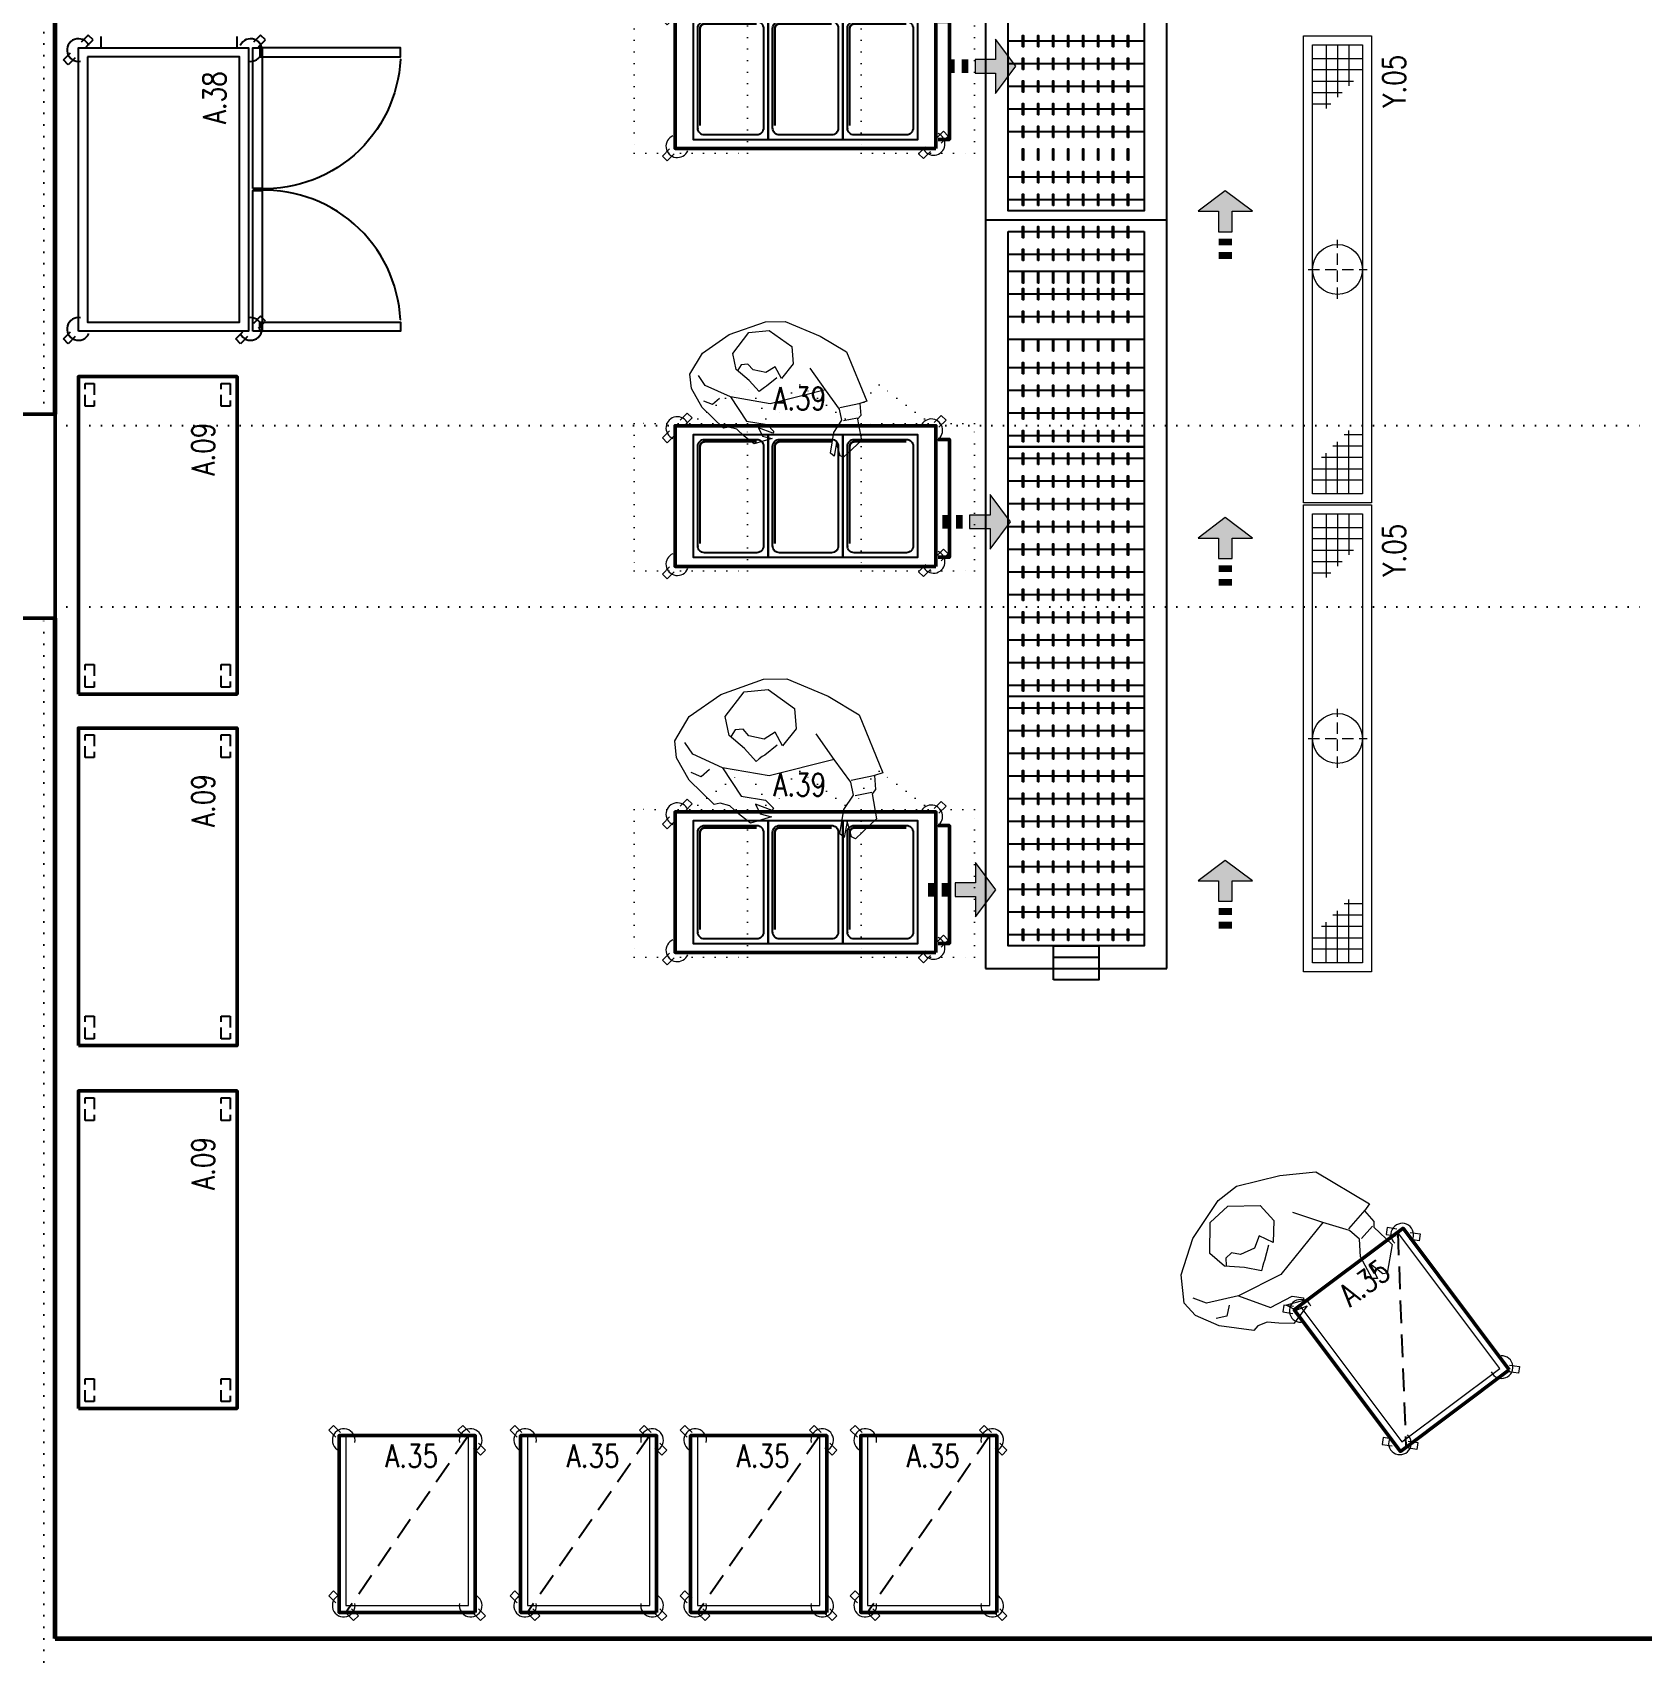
# Model space of a CAD drawing. Extents: x -228812 to 45006, y -308075 to -42938.
# Drawn here: x 40977 to 41687, y -46454 to -45738 of the extents above; entities that cross this region are included whole.
import ezdxf
from ezdxf.enums import TextEntityAlignment as Align

# ---------------------------------------------------------------- set-up
doc = ezdxf.new("R2010")
doc.units = 0
doc.header["$LTSCALE"] = 20
for name, pattern in [('DASHED', [0.75, 0.5, -0.25]), ('DASHED2', [0.375, 0.25, -0.125]), ('DOT', [0.25, 0, -0.25]), ('HIDDEN', [0.375, 0.25, -0.125])]:
    doc.linetypes.add(name, pattern=pattern)
doc.layers.get('0').update_dxf_attribs({"linetype": 'CONTINUOUS', "lineweight": 15})
doc.layers.get('DEFPOINTS').update_dxf_attribs({"linetype": 'CONTINUOUS'})
for name, color, linetype, lineweight in [('-DWG_ANA', 7, 'CONTINUOUS', 50), ('-DWG_DETAY1', 7, 'CONTINUOUS', 25), ('-DWG_DETAY2', 7, 'CONTINUOUS', 15), ('-DWG_DETAY4', 7, 'DOT', 18), ('DUVAR', 7, 'CONTINUOUS', 60), ('KOLON', 7, 'CONTINUOUS', 50), ('NO', 7, 'CONTINUOUS', 30), ('PLAN', 253, 'CONTINUOUS', 15), ('tefris', 7, 'CONTINUOUS', 20), ('yerizg-a', 7, 'CONTINUOUS', 15), ('yerizg-b', 7, 'CONTINUOUS', 9)]:
    doc.layers.add(name, color=color, linetype=linetype, lineweight=lineweight)
for name, color, linetype in [('BL-A', 1, 'CONTINUOUS'), ('BL-Y', 144, 'CONTINUOUS'), ('KIRIS', 9, 'DOT'), ('YRNO', 7, 'CONTINUOUS')]:
    doc.layers.add(name, color=color, linetype=linetype)
doc.styles.add('ROMANS', font='romans.shx', dxfattribs={"width": 0.8})

# ---------------------------------------------------------------- blocks, each defined once
blk = doc.blocks.new('KOLON90')
at = {"layer": 'KOLON', "color": 4}
blk.add_lwpolyline([(-45, 45), (45, 45), (45, -45), (-45, -45)], close=True, dxfattribs=at)
blk = doc.blocks.new('ABS201')
at = {"linetype": 'HIDDEN'}
for points in [[(-2.39, 1.39), (-5.49, 4.49), (-3.36, 6.61), (-0.23, 3.47)], [(120.61, 1.39), (117.51, 4.49), (119.64, 6.61), (122.77, 3.47)], [(125.39, -3.39), (128.49, -6.49), (130.61, -4.36), (127.47, -1.23)], [(-2.39, -74.61), (-5.49, -71.51), (-3.36, -69.39), (-0.23, -72.53)], [(1.39, -79.39), (4.49, -82.49), (6.61, -80.36), (3.47, -77.23)], [(125.39, -79.39), (128.49, -82.49), (130.61, -80.36), (127.47, -77.23)]]:
    blk.add_lwpolyline(points, dxfattribs=at)
at = {"linetype": 'Continuous'}
blk.add_lwpolyline([(0, 0), (125, 0), (125, -75), (0, -75)], close=True, dxfattribs=at)
for points in [[(121, -4), (4, -4), (4, -71), (121, -71)], [(0, -77), (62, -77), (62, -81), (0, -81)], [(63, -77), (125, -77), (125, -81), (63, -81)], [(4, -80), (4, -142), (0, -142), (0, -80)], [(121, -80), (121, -142), (125, -142), (125, -80)]]:
    blk.add_lwpolyline(points, close=True)
for points in [[(125, -10), (130, -10)], [(125, -70), (130, -70)]]:
    blk.add_lwpolyline(points)
for points in [[(5, -142), (5, -142.01, 0.42427), (62, -77)], [(120, -142), (120, -142.01, -0.42427), (63, -77)]]:
    blk.add_lwpolyline(points, format="xyb")
for centre, start, end in [((1, 0), 348.46304, 246.42182), ((124, 0), 293.57818, 191.53696), ((1, -76), 113.57818, 11.53696), ((124, -76), 168.46304, 66.42182)]:
    blk.add_arc(centre, 5, start, end)
at = {"linetype": 'Continuous', "style": 'ROMANS', "width": 0.8}
blk.add_attdef('NO', text='', height=10, dxfattribs=at).set_placement((103, -60), align=Align.MIDDLE)
blk = doc.blocks.new('T_140')
at = {"layer": '-DWG_ANA', "color": 0}
blk.add_lwpolyline([(0, 0), (140, 0), (140, -70), (0, -70)], close=True, dxfattribs=at)
blk = doc.blocks.new('TCN140H')
at = {"layer": '-DWG_DETAY1', "color": 0, "linetype": 'HIDDEN'}
for points in [[(13, -7), (3, -7), (3, -3), (13, -3)], [(137, -7), (127, -7), (127, -3), (137, -3)], [(13, -67), (3, -67), (3, -63), (13, -63)], [(137, -67), (127, -67), (127, -63), (137, -63)]]:
    blk.add_lwpolyline(points, close=True, dxfattribs=at)
at = {"layer": '-DWG_ANA', "color": 0}
blk.add_blockref('T_140', (0, 0), dxfattribs=at)
at = {"layer": 'NO', "linetype": 'Continuous', "style": 'ROMANS', "width": 0.8}
blk.add_attdef('NO', text='', height=10, dxfattribs=at).set_placement((108, -55), align=Align.MIDDLE)
blk = doc.blocks.new('ABR101')
at = {"layer": '-DWG_ANA', "color": 0, "linetype": 'Continuous'}
blk.add_lwpolyline([(0, 0), (60, 0), (60, -78), (0, -78)], close=True, dxfattribs=at)
at = {"layer": '-DWG_DETAY1', "color": 0, "linetype": 'DASHED'}
blk.add_line((3, -78), (57, 0), dxfattribs=at)
at = {"layer": '-DWG_DETAY2', "color": 0, "linetype": 'HIDDEN'}
for points in [[(-1.39, -1.61), (-4.49, 1.49), (-2.36, 3.61), (0.77, 0.47)], [(54.61, -1.61), (51.51, 1.49), (53.64, 3.61), (56.77, 0.47)], [(59.39, -6.39), (62.49, -9.49), (64.61, -7.36), (61.47, -4.23)], [(-1.39, -74.61), (-4.49, -71.51), (-2.36, -69.39), (0.77, -72.53)], [(2.39, -79.39), (5.49, -82.49), (7.61, -80.36), (4.47, -77.23)], [(59.39, -79.39), (62.49, -82.49), (64.61, -80.36), (61.47, -77.23)]]:
    blk.add_lwpolyline(points, dxfattribs=at)
at = {"layer": '-DWG_DETAY2', "color": 0}
blk.add_lwpolyline([(57, -78), (57, -3), (3, -3), (3, -78)], dxfattribs=at)
for centre, start, end in [((2, -3), 348.46304, 246.42182), ((58, -3), 293.57818, 191.53696), ((2, -76), 113.57818, 11.53696), ((58, -76), 168.46304, 66.42182)]:
    blk.add_arc(centre, 5, start, end, dxfattribs=at)
at = {"layer": 'NO', "linetype": 'Continuous', "style": 'ROMANS', "width": 0.8}
blk.add_attdef('NO', text='', height=10, dxfattribs=at).set_placement((28, -69), align=Align.MIDDLE)
blk = doc.blocks.new('ASCII', base_point=(990, 810))
at = {"linetype": 'Continuous'}
for p, q in [((910.48, 869.27), (929.39, 875.99)), ((929.39, 875.99), (939.67, 876.17)), ((939.67, 876.17), (957.84, 868.53)), ((896.65, 859.62), (910.48, 869.27)), ((912.43, 859.48), (920.85, 870.37)), ((920.85, 870.37), (931.35, 871.39)), ((931.35, 871.39), (943, 863.14)), ((957.84, 868.53), (971.48, 860.3)), ((890.21, 848.75), (896.65, 859.62)), ((914.19, 851.13), (912.43, 859.48)), ((943, 863.14), (943.7, 854.17)), ((971.48, 860.3), (982, 834.77)), ((916.83, 853.67), (915.03, 850.91)), ((920.33, 854.01), (916.83, 853.67)), ((922.95, 850.99), (920.33, 854.01)), ((934.5, 852.63), (929.58, 849.61)), ((937.76, 846.58), (934.5, 852.63)), ((943.7, 854.17), (937.76, 846.58)), ((960.55, 840.56), (952.6, 851.97)), ((890.96, 841.38), (890.21, 848.75)), ((898.18, 842.9), (894.7, 848.11)), ((920.94, 845.42), (914.19, 851.13)), ((926.1, 839.76), (920.94, 845.42)), ((929.58, 849.61), (922.95, 850.99)), ((935.32, 846.86), (929.88, 842.54)), ((896.62, 831.47), (890.96, 841.38)), ((911.33, 836.94), (898.18, 842.9)), ((927.46, 840.84), (926.1, 839.76)), ((928.82, 841.92), (927.46, 840.84)), ((929.88, 842.54), (928.82, 841.92)), ((960.55, 840.56), (931.92, 833.35)), ((967.81, 830.59), (960.55, 840.56)), ((907.61, 820.7), (896.62, 831.47)), ((901.86, 832.97), (897.5, 834.83)), ((905.56, 836.12), (901.86, 832.97)), ((911.33, 836.94), (919.53, 824.4)), ((931.92, 833.35), (911.33, 836.94)), ((969.01, 824.9), (967.81, 830.59)), ((968.03, 831.43), (978.67, 833.67)), ((982, 834.77), (978.29, 833.59)), ((978.29, 833.59), (978.8, 827.36)), ((919.53, 824.4), (930.2, 822.68)), ((964.81, 818.47), (969.01, 824.9)), ((969.85, 824.68), (977.06, 826.2)), ((978.8, 827.36), (977.22, 825.44)), ((977.22, 825.44), (979.16, 814.35)), ((910.27, 821.26), (907.61, 820.7)), ((914.47, 820.16), (910.27, 821.26)), ((918.39, 816.63), (914.47, 820.16)), ((923.6, 812.57), (918.39, 816.63)), ((933.14, 818.15), (925.8, 820.96)), ((925.8, 820.96), (927.9, 816.65)), ((927.9, 816.65), (932.94, 815.33)), ((930.2, 822.68), (933.74, 819.06)), ((933.74, 819.06), (933.14, 818.15)), ((963.09, 807.8), (964.81, 818.47)), ((932.94, 815.33), (923.6, 812.57)), ((966.31, 813.23), (965, 806.22)), ((968.12, 806.48), (966.31, 813.23)), ((979.16, 814.35), (969.88, 805.66)), ((965, 806.22), (963.09, 807.8)), ((969.88, 805.66), (968.12, 806.48))]:
    blk.add_line(p, q, dxfattribs=at)
blk = doc.blocks.new('ja-yonoku')
at = {"layer": 'tefris', "color": 1, "linetype": 'Continuous'}
blk.add_lwpolyline([(5, -20), (-5, -20), (-5, -35), (-20, -35), (0, -50), (20, -35), (5, -35), (5, -20)], dxfattribs=at)
for points in [[(-5, 0), (5, 0), (-5, -5), (5, -5)], [(-5, -10), (5, -10), (-5, -15), (5, -15)], [(-5, -20), (5, -20), (-5, -35), (5, -35)], [(5, -35), (-20, -35), (0, -50), (-20, -35)], [(5, -35), (20, -35), (0, -50), (20, -35)]]:
    blk.add_solid(points, dxfattribs=at)
blk = doc.blocks.new('Y-SIFON')
at = {"layer": 'yerizg-a', "color": 0, "linetype": 'Continuous'}
blk.add_circle((0, 0), 11, dxfattribs=at)
at = {"layer": 'yerizg-b', "color": 0, "linetype": 'DASHED2'}
for points in [[(0, 13), (0, -13)], [(-13, 0), (13, 0)]]:
    blk.add_lwpolyline(points, dxfattribs=at)
blk = doc.blocks.new('1BS-SYK320A')
at = {"layer": 'yerizg-a', "color": 0}
blk.add_lwpolyline([(0, 0), (206, 0), (206, -30), (0, -30)], close=True, dxfattribs=at)
at = {"layer": 'yerizg-b', "color": 0}
for p, q in [((10, -26), (10, -4)), ((15, -4), (15, -26)), ((176, -4), (176, -12)), ((181, -4), (181, -17)), ((186, -4), (186, -22)), ((191, -26), (191, -4)), ((196, -4), (196, -26)), ((4, -10), (22, -10)), ((20, -26), (20, -8)), ((25, -26), (25, -13)), ((202, -10), (174, -10)), ((4, -15), (27, -15)), ((4, -20), (32, -20)), ((30, -26), (30, -18)), ((202, -15), (179, -15)), ((202, -20), (184, -20))]:
    blk.add_line(p, q, dxfattribs=at)
blk.add_lwpolyline([(4, -4), (202, -4), (202, -26), (4, -26)], close=True, dxfattribs=at)
at = {"layer": 'PLAN', "color": 0, "linetype": 'Continuous'}
blk.add_blockref('Y-SIFON', (103, -15), dxfattribs=at)
at = {"layer": 'YRNO', "linetype": 'Continuous', "style": 'ROMANS', "width": 0.8}
blk.add_attdef('YRNO', text='', height=10, dxfattribs=at).set_placement((186, -40), align=Align.MIDDLE)
blk = doc.blocks.new('GN11')
at = {"layer": '-DWG_DETAY1', "color": 0}
blk.add_lwpolyline([(0, -32), (0, -54), (33, -54), (33, -4), (33, 0), (0, 0)], close=True, dxfattribs=at)
blk.add_lwpolyline([(28, -52), (5, -52, -0.414214), (2, -49), (2, -32), (2, -5, -0.414214), (5, -2), (28, -2, -0.414214), (31, -5), (31, -4.82), (31, -49, -0.414214)], format="xyb", close=True, dxfattribs=at)
at = {"layer": '-DWG_DETAY1', "color": 0, "const_width": 1}
blk.add_lwpolyline([(30, -6), (30, -48.8, -0.414214), (27.8, -51), (5, -51)], format="xyb", dxfattribs=at)
blk = doc.blocks.new('AYS120')
at = {"layer": '-DWG_ANA', "color": 0}
blk.add_lwpolyline([(0, 0), (115, 0), (115, -62), (0, -62)], close=True, dxfattribs=at)
at = {"layer": '-DWG_ANA', "color": 0, "linetype": 'Continuous'}
blk.add_lwpolyline([(-1, -4), (-6, -4), (-6, -56), (-1, -56)], dxfattribs=at)
at = {"layer": '-DWG_DETAY2', "color": 0, "linetype": 'HIDDEN'}
for points in [[(2.39, 1.39), (5.49, 4.49), (7.61, 2.36), (4.47, -0.77)], [(115.39, 2.39), (118.49, 5.49), (120.61, 3.36), (117.47, 0.23)], [(-2.39, -2.39), (-5.49, -5.49), (-3.36, -7.61), (-0.23, -4.47)], [(115.39, -57.61), (118.49, -54.51), (120.61, -56.64), (117.47, -59.77)], [(-1.39, -61.39), (-4.49, -64.49), (-2.36, -66.61), (0.77, -63.47)], [(110.61, -62.39), (107.51, -65.49), (109.64, -67.61), (112.77, -64.47)]]:
    blk.add_lwpolyline(points, dxfattribs=at)
at = {"layer": '-DWG_DETAY2', "color": 0}
for centre, start, end in [((1, -2), 23.57818, 246.42182), ((114, -1), 293.57818, 156.42182), ((2, -60), 113.57818, 336.42182), ((114, -61), 203.57818, 66.42182)]:
    blk.add_arc(centre, 5, start, end, dxfattribs=at)
at = {"layer": '-DWG_DETAY4', "color": 0}
for points in [[(33, 2), (-17, 2), (-17, -63), (33, -63)], [(133, 2), (83, 2), (83, -63), (133, -63)]]:
    blk.add_lwpolyline(points, close=True, dxfattribs=at)
for points in [[(5, -65), (25, -80, 0.162278), (35, -65, 0.167461)], [(40, -65), (60, -80, 0.162278), (70, -65, 0.167461)], [(105, -65), (85, -80, -0.162278), (75, -65, -0.167461)]]:
    blk.add_lwpolyline(points, format="xyb", dxfattribs=at)
at = {"layer": '-DWG_DETAY1', "color": 0}
for p in [(8, -4), (41, -4), (74, -4)]:
    blk.add_blockref('GN11', p, dxfattribs=at)
at = {"layer": 'NO', "linetype": 'Continuous', "style": 'ROMANS', "width": 0.8}
blk.add_attdef('NO', text='', height=10, dxfattribs=at).set_placement((60, -74), align=Align.MIDDLE)

msp = doc.modelspace()

# ---------------------------------------------------------------- linework, layer by layer
at = {"layer": 'BL-A'}
for p, q in [((41397.101, -45706.439), (41397.101, -45820.469)), ((41477.101, -45820.469), (41477.101, -45706.439)), ((41407.101, -45741.439), (41467.101, -45741.439)), ((41407.101, -45751.439), (41467.101, -45751.439)), ((41407.101, -45761.439), (41467.101, -45761.439)), ((41407.101, -45771.439), (41467.101, -45771.439)), ((41407.101, -45781.439), (41467.101, -45781.439)), ((41407.101, -45801.439), (41467.101, -45801.439)), ((41407.101, -45811.439), (41467.101, -45811.439)), ((41397.101, -45820.469), (41477.101, -45820.469)), ((41397.101, -45820.469), (41477.101, -45820.469)), ((41477.101, -46030.577), (41477.101, -45820.469)), ((41407.101, -45825.577), (41467.101, -45825.577)), ((41407.101, -45835.577), (41467.101, -45835.577)), ((41407.101, -45843.007), (41467.101, -45843.007)), ((41407.101, -45853.007), (41467.101, -45853.007)), ((41407.101, -45863.007), (41467.101, -45863.007)), ((41407.101, -45873.007), (41467.101, -45873.007)), ((41407.101, -45885.577), (41467.101, -45885.577)), ((41407.101, -45895.577), (41467.101, -45895.577)), ((41407.101, -45905.577), (41467.101, -45905.577)), ((41407.101, -45915.577), (41467.101, -45915.577)), ((41407.101, -45920.577), (41467.101, -45920.577)), ((41407.101, -45925.577), (41467.101, -45925.577)), ((41407.101, -45935.577), (41467.101, -45935.577)), ((41407.101, -45945.577), (41467.101, -45945.577)), ((41407.101, -45955.577), (41467.101, -45955.577)), ((41407.101, -45965.577), (41467.101, -45965.577)), ((41407.101, -45975.577), (41467.101, -45975.577)), ((41407.101, -45985.577), (41467.101, -45985.577)), ((41407.101, -45995.577), (41467.101, -45995.577)), ((41407.101, -46005.577), (41467.101, -46005.577)), ((41407.101, -46015.577), (41467.101, -46015.577)), ((41407.101, -46025.577), (41467.101, -46025.577)), ((41397.101, -46030.577), (41397.101, -46150.577)), ((41407.101, -46035.577), (41467.101, -46035.577)), ((41477.101, -46150.577), (41477.101, -46030.577)), ((41407.101, -46045.577), (41467.101, -46045.577)), ((41407.101, -46055.577), (41467.101, -46055.577)), ((41407.101, -46065.577), (41467.101, -46065.577)), ((41407.101, -46075.577), (41467.101, -46075.577)), ((41407.101, -46085.577), (41467.101, -46085.577)), ((41407.101, -46095.577), (41467.101, -46095.577)), ((41407.101, -46105.577), (41467.101, -46105.577)), ((41407.101, -46115.577), (41467.101, -46115.577)), ((41407.101, -46125.577), (41467.101, -46125.577)), ((41407.101, -46135.577), (41467.101, -46135.577)), ((41397.101, -46150.577), (41477.101, -46150.577))]:
    msp.add_line(p, q, dxfattribs=at)
for points in [[(41467.101, -45706.439), (41467.101, -45816.439), (41407.101, -45816.439), (41407.101, -45706.439)], [(41397.101, -45820.469), (41397.101, -46030.577)], [(41467.101, -45825.577), (41467.101, -45920.577), (41407.101, -45920.577), (41407.101, -45825.577)], [(41467.101, -45920.577), (41467.101, -46030.577), (41407.101, -46030.577), (41407.101, -45920.577)], [(41467.101, -46030.577), (41467.101, -46140.577), (41407.101, -46140.577), (41407.101, -46030.577)], [(41427.101, -46145.577), (41447.101, -46145.577)]]:
    msp.add_lwpolyline(points, dxfattribs=at)
for points in [[(41413.492, -45744.148), (41413.492, -45739.148), (41413.841, -45739.148), (41413.841, -45744.148)], [(41420.131, -45744.148), (41420.131, -45739.148), (41420.469, -45739.148), (41420.469, -45744.148)], [(41426.753, -45744.148), (41426.753, -45739.148), (41427.096, -45739.148), (41427.096, -45744.148)], [(41433.387, -45744.148), (41433.387, -45739.148), (41433.724, -45739.148), (41433.724, -45744.148)], [(41439.976, -45744.148), (41439.976, -45739.148), (41440.352, -45739.148), (41440.352, -45744.148)], [(41446.603, -45744.148), (41446.603, -45739.148), (41446.979, -45739.148), (41446.979, -45744.148)], [(41453.175, -45744.148), (41453.175, -45739.148), (41453.607, -45739.148), (41453.607, -45744.148)], [(41459.751, -45744.148), (41459.751, -45739.148), (41460.235, -45739.148), (41460.235, -45744.148)], [(41413.492, -45754.148), (41413.492, -45749.148), (41413.841, -45749.148), (41413.841, -45754.148)], [(41420.131, -45754.148), (41420.131, -45749.148), (41420.469, -45749.148), (41420.469, -45754.148)], [(41426.753, -45754.148), (41426.753, -45749.148), (41427.096, -45749.148), (41427.096, -45754.148)], [(41433.387, -45754.148), (41433.387, -45749.148), (41433.724, -45749.148), (41433.724, -45754.148)], [(41439.976, -45754.148), (41439.976, -45749.148), (41440.352, -45749.148), (41440.352, -45754.148)], [(41446.603, -45754.148), (41446.603, -45749.148), (41446.979, -45749.148), (41446.979, -45754.148)], [(41453.175, -45754.148), (41453.175, -45749.148), (41453.607, -45749.148), (41453.607, -45754.148)], [(41459.751, -45754.148), (41459.751, -45749.148), (41460.235, -45749.148), (41460.235, -45754.148)], [(41413.492, -45764.148), (41413.492, -45759.148), (41413.841, -45759.148), (41413.841, -45764.148)], [(41420.131, -45764.148), (41420.131, -45759.148), (41420.469, -45759.148), (41420.469, -45764.148)], [(41426.753, -45764.148), (41426.753, -45759.148), (41427.096, -45759.148), (41427.096, -45764.148)], [(41433.387, -45764.148), (41433.387, -45759.148), (41433.724, -45759.148), (41433.724, -45764.148)], [(41439.976, -45764.148), (41439.976, -45759.148), (41440.352, -45759.148), (41440.352, -45764.148)], [(41446.603, -45764.148), (41446.603, -45759.148), (41446.979, -45759.148), (41446.979, -45764.148)], [(41453.175, -45764.148), (41453.175, -45759.148), (41453.607, -45759.148), (41453.607, -45764.148)], [(41459.751, -45764.148), (41459.751, -45759.148), (41460.235, -45759.148), (41460.235, -45764.148)], [(41413.492, -45774.148), (41413.492, -45769.148), (41413.841, -45769.148), (41413.841, -45774.148)], [(41420.131, -45774.148), (41420.131, -45769.148), (41420.469, -45769.148), (41420.469, -45774.148)], [(41426.753, -45774.148), (41426.753, -45769.148), (41427.096, -45769.148), (41427.096, -45774.148)], [(41433.387, -45774.148), (41433.387, -45769.148), (41433.724, -45769.148), (41433.724, -45774.148)], [(41439.976, -45774.148), (41439.976, -45769.148), (41440.352, -45769.148), (41440.352, -45774.148)], [(41446.603, -45774.148), (41446.603, -45769.148), (41446.979, -45769.148), (41446.979, -45774.148)], [(41453.175, -45774.148), (41453.175, -45769.148), (41453.607, -45769.148), (41453.607, -45774.148)], [(41459.751, -45774.148), (41459.751, -45769.148), (41460.235, -45769.148), (41460.235, -45774.148)], [(41413.492, -45784.148), (41413.492, -45779.148), (41413.841, -45779.148), (41413.841, -45784.148)], [(41420.131, -45784.148), (41420.131, -45779.148), (41420.469, -45779.148), (41420.469, -45784.148)], [(41426.753, -45784.148), (41426.753, -45779.148), (41427.096, -45779.148), (41427.096, -45784.148)], [(41433.387, -45784.148), (41433.387, -45779.148), (41433.724, -45779.148), (41433.724, -45784.148)], [(41439.976, -45784.148), (41439.976, -45779.148), (41440.352, -45779.148), (41440.352, -45784.148)], [(41446.603, -45784.148), (41446.603, -45779.148), (41446.979, -45779.148), (41446.979, -45784.148)], [(41453.175, -45784.148), (41453.175, -45779.148), (41453.607, -45779.148), (41453.607, -45784.148)], [(41459.751, -45784.148), (41459.751, -45779.148), (41460.235, -45779.148), (41460.235, -45784.148)], [(41413.492, -45794.148), (41413.492, -45789.148), (41413.841, -45789.148), (41413.841, -45794.148)], [(41420.131, -45794.148), (41420.131, -45789.148), (41420.469, -45789.148), (41420.469, -45794.148)], [(41426.753, -45794.148), (41426.753, -45789.148), (41427.096, -45789.148), (41427.096, -45794.148)], [(41433.387, -45794.148), (41433.387, -45789.148), (41433.724, -45789.148), (41433.724, -45794.148)], [(41439.976, -45794.148), (41439.976, -45789.148), (41440.352, -45789.148), (41440.352, -45794.148)], [(41446.603, -45794.148), (41446.603, -45789.148), (41446.979, -45789.148), (41446.979, -45794.148)], [(41453.175, -45794.148), (41453.175, -45789.148), (41453.607, -45789.148), (41453.607, -45794.148)], [(41459.751, -45794.148), (41459.751, -45789.148), (41460.235, -45789.148), (41460.235, -45794.148)], [(41413.492, -45804.148), (41413.492, -45799.148), (41413.841, -45799.148), (41413.841, -45804.148)], [(41420.131, -45804.148), (41420.131, -45799.148), (41420.469, -45799.148), (41420.469, -45804.148)], [(41426.753, -45804.148), (41426.753, -45799.148), (41427.096, -45799.148), (41427.096, -45804.148)], [(41433.387, -45804.148), (41433.387, -45799.148), (41433.724, -45799.148), (41433.724, -45804.148)], [(41439.976, -45804.148), (41439.976, -45799.148), (41440.352, -45799.148), (41440.352, -45804.148)], [(41446.603, -45804.148), (41446.603, -45799.148), (41446.979, -45799.148), (41446.979, -45804.148)], [(41453.175, -45804.148), (41453.175, -45799.148), (41453.607, -45799.148), (41453.607, -45804.148)], [(41459.751, -45804.148), (41459.751, -45799.148), (41460.235, -45799.148), (41460.235, -45804.148)], [(41413.492, -45814.148), (41413.492, -45809.148), (41413.841, -45809.148), (41413.841, -45814.148)], [(41420.131, -45814.148), (41420.131, -45809.148), (41420.469, -45809.148), (41420.469, -45814.148)], [(41426.753, -45814.148), (41426.753, -45809.148), (41427.096, -45809.148), (41427.096, -45814.148)], [(41433.387, -45814.148), (41433.387, -45809.148), (41433.724, -45809.148), (41433.724, -45814.148)], [(41439.976, -45814.148), (41439.976, -45809.148), (41440.352, -45809.148), (41440.352, -45814.148)], [(41446.603, -45814.148), (41446.603, -45809.148), (41446.979, -45809.148), (41446.979, -45814.148)], [(41453.175, -45814.148), (41453.175, -45809.148), (41453.607, -45809.148), (41453.607, -45814.148)], [(41459.751, -45814.148), (41459.751, -45809.148), (41460.235, -45809.148), (41460.235, -45814.148)], [(41413.492, -45828.286), (41413.492, -45823.286), (41413.841, -45823.286), (41413.841, -45828.286)], [(41420.131, -45828.286), (41420.131, -45823.286), (41420.469, -45823.286), (41420.469, -45828.286)], [(41426.753, -45828.286), (41426.753, -45823.286), (41427.096, -45823.286), (41427.096, -45828.286)], [(41433.387, -45828.286), (41433.387, -45823.286), (41433.724, -45823.286), (41433.724, -45828.286)], [(41439.976, -45828.286), (41439.976, -45823.286), (41440.352, -45823.286), (41440.352, -45828.286)], [(41446.603, -45828.286), (41446.603, -45823.286), (41446.979, -45823.286), (41446.979, -45828.286)], [(41453.175, -45828.286), (41453.175, -45823.286), (41453.607, -45823.286), (41453.607, -45828.286)], [(41459.751, -45828.286), (41459.751, -45823.286), (41460.235, -45823.286), (41460.235, -45828.286)], [(41413.492, -45838.286), (41413.492, -45833.286), (41413.841, -45833.286), (41413.841, -45838.286)], [(41420.131, -45838.286), (41420.131, -45833.286), (41420.469, -45833.286), (41420.469, -45838.286)], [(41426.753, -45838.286), (41426.753, -45833.286), (41427.096, -45833.286), (41427.096, -45838.286)], [(41433.387, -45838.286), (41433.387, -45833.286), (41433.724, -45833.286), (41433.724, -45838.286)], [(41439.976, -45838.286), (41439.976, -45833.286), (41440.352, -45833.286), (41440.352, -45838.286)], [(41446.603, -45838.286), (41446.603, -45833.286), (41446.979, -45833.286), (41446.979, -45838.286)], [(41453.175, -45838.286), (41453.175, -45833.286), (41453.607, -45833.286), (41453.607, -45838.286)], [(41459.751, -45838.286), (41459.751, -45833.286), (41460.235, -45833.286), (41460.235, -45838.286)], [(41413.492, -45848.286), (41413.492, -45843.286), (41413.841, -45843.286), (41413.841, -45848.286)], [(41420.131, -45848.286), (41420.131, -45843.286), (41420.469, -45843.286), (41420.469, -45848.286)], [(41426.753, -45848.286), (41426.753, -45843.286), (41427.096, -45843.286), (41427.096, -45848.286)], [(41433.387, -45848.286), (41433.387, -45843.286), (41433.724, -45843.286), (41433.724, -45848.286)], [(41439.976, -45848.286), (41439.976, -45843.286), (41440.352, -45843.286), (41440.352, -45848.286)], [(41446.603, -45848.286), (41446.603, -45843.286), (41446.979, -45843.286), (41446.979, -45848.286)], [(41453.175, -45848.286), (41453.175, -45843.286), (41453.607, -45843.286), (41453.607, -45848.286)], [(41459.751, -45848.286), (41459.751, -45843.286), (41460.235, -45843.286), (41460.235, -45848.286)], [(41413.492, -45855.716), (41413.492, -45850.716), (41413.841, -45850.716), (41413.841, -45855.716)], [(41420.131, -45855.716), (41420.131, -45850.716), (41420.469, -45850.716), (41420.469, -45855.716)], [(41426.753, -45855.716), (41426.753, -45850.716), (41427.096, -45850.716), (41427.096, -45855.716)], [(41433.387, -45855.716), (41433.387, -45850.716), (41433.724, -45850.716), (41433.724, -45855.716)], [(41439.976, -45855.716), (41439.976, -45850.716), (41440.352, -45850.716), (41440.352, -45855.716)], [(41446.603, -45855.716), (41446.603, -45850.716), (41446.979, -45850.716), (41446.979, -45855.716)], [(41453.175, -45855.716), (41453.175, -45850.716), (41453.607, -45850.716), (41453.607, -45855.716)], [(41459.751, -45855.716), (41459.751, -45850.716), (41460.235, -45850.716), (41460.235, -45855.716)], [(41413.492, -45865.716), (41413.492, -45860.716), (41413.841, -45860.716), (41413.841, -45865.716)], [(41420.131, -45865.716), (41420.131, -45860.716), (41420.469, -45860.716), (41420.469, -45865.716)], [(41426.753, -45865.716), (41426.753, -45860.716), (41427.096, -45860.716), (41427.096, -45865.716)], [(41433.387, -45865.716), (41433.387, -45860.716), (41433.724, -45860.716), (41433.724, -45865.716)], [(41439.976, -45865.716), (41439.976, -45860.716), (41440.352, -45860.716), (41440.352, -45865.716)], [(41446.603, -45865.716), (41446.603, -45860.716), (41446.979, -45860.716), (41446.979, -45865.716)], [(41453.175, -45865.716), (41453.175, -45860.716), (41453.607, -45860.716), (41453.607, -45865.716)], [(41459.751, -45865.716), (41459.751, -45860.716), (41460.235, -45860.716), (41460.235, -45865.716)], [(41413.492, -45878.286), (41413.492, -45873.286), (41413.841, -45873.286), (41413.841, -45878.286)], [(41420.131, -45878.286), (41420.131, -45873.286), (41420.469, -45873.286), (41420.469, -45878.286)], [(41426.753, -45878.286), (41426.753, -45873.286), (41427.096, -45873.286), (41427.096, -45878.286)], [(41433.387, -45878.286), (41433.387, -45873.286), (41433.724, -45873.286), (41433.724, -45878.286)], [(41439.976, -45878.286), (41439.976, -45873.286), (41440.352, -45873.286), (41440.352, -45878.286)], [(41446.603, -45878.286), (41446.603, -45873.286), (41446.979, -45873.286), (41446.979, -45878.286)], [(41453.175, -45878.286), (41453.175, -45873.286), (41453.607, -45873.286), (41453.607, -45878.286)], [(41459.751, -45878.286), (41459.751, -45873.286), (41460.235, -45873.286), (41460.235, -45878.286)], [(41413.492, -45888.286), (41413.492, -45883.286), (41413.841, -45883.286), (41413.841, -45888.286)], [(41420.131, -45888.286), (41420.131, -45883.286), (41420.469, -45883.286), (41420.469, -45888.286)], [(41426.753, -45888.286), (41426.753, -45883.286), (41427.096, -45883.286), (41427.096, -45888.286)], [(41433.387, -45888.286), (41433.387, -45883.286), (41433.724, -45883.286), (41433.724, -45888.286)], [(41439.976, -45888.286), (41439.976, -45883.286), (41440.352, -45883.286), (41440.352, -45888.286)], [(41446.603, -45888.286), (41446.603, -45883.286), (41446.979, -45883.286), (41446.979, -45888.286)], [(41453.175, -45888.286), (41453.175, -45883.286), (41453.607, -45883.286), (41453.607, -45888.286)], [(41459.751, -45888.286), (41459.751, -45883.286), (41460.235, -45883.286), (41460.235, -45888.286)], [(41413.492, -45898.286), (41413.492, -45893.286), (41413.841, -45893.286), (41413.841, -45898.286)], [(41420.131, -45898.286), (41420.131, -45893.286), (41420.469, -45893.286), (41420.469, -45898.286)], [(41426.753, -45898.286), (41426.753, -45893.286), (41427.096, -45893.286), (41427.096, -45898.286)], [(41433.387, -45898.286), (41433.387, -45893.286), (41433.724, -45893.286), (41433.724, -45898.286)], [(41439.976, -45898.286), (41439.976, -45893.286), (41440.352, -45893.286), (41440.352, -45898.286)], [(41446.603, -45898.286), (41446.603, -45893.286), (41446.979, -45893.286), (41446.979, -45898.286)], [(41453.175, -45898.286), (41453.175, -45893.286), (41453.607, -45893.286), (41453.607, -45898.286)], [(41459.751, -45898.286), (41459.751, -45893.286), (41460.235, -45893.286), (41460.235, -45898.286)], [(41413.492, -45908.286), (41413.492, -45903.286), (41413.841, -45903.286), (41413.841, -45908.286)], [(41420.131, -45908.286), (41420.131, -45903.286), (41420.469, -45903.286), (41420.469, -45908.286)], [(41426.753, -45908.286), (41426.753, -45903.286), (41427.096, -45903.286), (41427.096, -45908.286)], [(41433.387, -45908.286), (41433.387, -45903.286), (41433.724, -45903.286), (41433.724, -45908.286)], [(41439.976, -45908.286), (41439.976, -45903.286), (41440.352, -45903.286), (41440.352, -45908.286)], [(41446.603, -45908.286), (41446.603, -45903.286), (41446.979, -45903.286), (41446.979, -45908.286)], [(41453.175, -45908.286), (41453.175, -45903.286), (41453.607, -45903.286), (41453.607, -45908.286)], [(41459.751, -45908.286), (41459.751, -45903.286), (41460.235, -45903.286), (41460.235, -45908.286)], [(41413.492, -45918.286), (41413.492, -45913.286), (41413.841, -45913.286), (41413.841, -45918.286)], [(41420.131, -45918.286), (41420.131, -45913.286), (41420.469, -45913.286), (41420.469, -45918.286)], [(41426.753, -45918.286), (41426.753, -45913.286), (41427.096, -45913.286), (41427.096, -45918.286)], [(41433.387, -45918.286), (41433.387, -45913.286), (41433.724, -45913.286), (41433.724, -45918.286)], [(41439.976, -45918.286), (41439.976, -45913.286), (41440.352, -45913.286), (41440.352, -45918.286)], [(41446.603, -45918.286), (41446.603, -45913.286), (41446.979, -45913.286), (41446.979, -45918.286)], [(41453.175, -45918.286), (41453.175, -45913.286), (41453.607, -45913.286), (41453.607, -45918.286)], [(41459.751, -45918.286), (41459.751, -45913.286), (41460.235, -45913.286), (41460.235, -45918.286)], [(41413.492, -45928.286), (41413.492, -45923.286), (41413.841, -45923.286), (41413.841, -45928.286)], [(41420.131, -45928.286), (41420.131, -45923.286), (41420.469, -45923.286), (41420.469, -45928.286)], [(41426.753, -45928.286), (41426.753, -45923.286), (41427.096, -45923.286), (41427.096, -45928.286)], [(41433.387, -45928.286), (41433.387, -45923.286), (41433.724, -45923.286), (41433.724, -45928.286)], [(41439.976, -45928.286), (41439.976, -45923.286), (41440.352, -45923.286), (41440.352, -45928.286)], [(41446.603, -45928.286), (41446.603, -45923.286), (41446.979, -45923.286), (41446.979, -45928.286)], [(41453.175, -45928.286), (41453.175, -45923.286), (41453.607, -45923.286), (41453.607, -45928.286)], [(41459.751, -45928.286), (41459.751, -45923.286), (41460.235, -45923.286), (41460.235, -45928.286)], [(41413.492, -45938.286), (41413.492, -45933.286), (41413.841, -45933.286), (41413.841, -45938.286)], [(41420.131, -45938.286), (41420.131, -45933.286), (41420.469, -45933.286), (41420.469, -45938.286)], [(41426.753, -45938.286), (41426.753, -45933.286), (41427.096, -45933.286), (41427.096, -45938.286)], [(41433.387, -45938.286), (41433.387, -45933.286), (41433.724, -45933.286), (41433.724, -45938.286)], [(41439.976, -45938.286), (41439.976, -45933.286), (41440.352, -45933.286), (41440.352, -45938.286)], [(41446.603, -45938.286), (41446.603, -45933.286), (41446.979, -45933.286), (41446.979, -45938.286)], [(41453.175, -45938.286), (41453.175, -45933.286), (41453.607, -45933.286), (41453.607, -45938.286)], [(41459.751, -45938.286), (41459.751, -45933.286), (41460.235, -45933.286), (41460.235, -45938.286)], [(41413.492, -45948.286), (41413.492, -45943.286), (41413.841, -45943.286), (41413.841, -45948.286)], [(41420.131, -45948.286), (41420.131, -45943.286), (41420.469, -45943.286), (41420.469, -45948.286)], [(41426.753, -45948.286), (41426.753, -45943.286), (41427.096, -45943.286), (41427.096, -45948.286)], [(41433.387, -45948.286), (41433.387, -45943.286), (41433.724, -45943.286), (41433.724, -45948.286)], [(41439.976, -45948.286), (41439.976, -45943.286), (41440.352, -45943.286), (41440.352, -45948.286)], [(41446.603, -45948.286), (41446.603, -45943.286), (41446.979, -45943.286), (41446.979, -45948.286)], [(41453.175, -45948.286), (41453.175, -45943.286), (41453.607, -45943.286), (41453.607, -45948.286)], [(41459.751, -45948.286), (41459.751, -45943.286), (41460.235, -45943.286), (41460.235, -45948.286)], [(41413.492, -45958.286), (41413.492, -45953.286), (41413.841, -45953.286), (41413.841, -45958.286)], [(41420.131, -45958.286), (41420.131, -45953.286), (41420.469, -45953.286), (41420.469, -45958.286)], [(41426.753, -45958.286), (41426.753, -45953.286), (41427.096, -45953.286), (41427.096, -45958.286)], [(41433.387, -45958.286), (41433.387, -45953.286), (41433.724, -45953.286), (41433.724, -45958.286)], [(41439.976, -45958.286), (41439.976, -45953.286), (41440.352, -45953.286), (41440.352, -45958.286)], [(41446.603, -45958.286), (41446.603, -45953.286), (41446.979, -45953.286), (41446.979, -45958.286)], [(41453.175, -45958.286), (41453.175, -45953.286), (41453.607, -45953.286), (41453.607, -45958.286)], [(41459.751, -45958.286), (41459.751, -45953.286), (41460.235, -45953.286), (41460.235, -45958.286)], [(41413.492, -45968.286), (41413.492, -45963.286), (41413.841, -45963.286), (41413.841, -45968.286)], [(41420.131, -45968.286), (41420.131, -45963.286), (41420.469, -45963.286), (41420.469, -45968.286)], [(41426.753, -45968.286), (41426.753, -45963.286), (41427.096, -45963.286), (41427.096, -45968.286)], [(41433.387, -45968.286), (41433.387, -45963.286), (41433.724, -45963.286), (41433.724, -45968.286)], [(41439.976, -45968.286), (41439.976, -45963.286), (41440.352, -45963.286), (41440.352, -45968.286)], [(41446.603, -45968.286), (41446.603, -45963.286), (41446.979, -45963.286), (41446.979, -45968.286)], [(41453.175, -45968.286), (41453.175, -45963.286), (41453.607, -45963.286), (41453.607, -45968.286)], [(41459.751, -45968.286), (41459.751, -45963.286), (41460.235, -45963.286), (41460.235, -45968.286)], [(41413.492, -45978.286), (41413.492, -45973.286), (41413.841, -45973.286), (41413.841, -45978.286)], [(41420.131, -45978.286), (41420.131, -45973.286), (41420.469, -45973.286), (41420.469, -45978.286)], [(41426.753, -45978.286), (41426.753, -45973.286), (41427.096, -45973.286), (41427.096, -45978.286)], [(41433.387, -45978.286), (41433.387, -45973.286), (41433.724, -45973.286), (41433.724, -45978.286)], [(41439.976, -45978.286), (41439.976, -45973.286), (41440.352, -45973.286), (41440.352, -45978.286)], [(41446.603, -45978.286), (41446.603, -45973.286), (41446.979, -45973.286), (41446.979, -45978.286)], [(41453.175, -45978.286), (41453.175, -45973.286), (41453.607, -45973.286), (41453.607, -45978.286)], [(41459.751, -45978.286), (41459.751, -45973.286), (41460.235, -45973.286), (41460.235, -45978.286)], [(41413.492, -45988.286), (41413.492, -45983.286), (41413.841, -45983.286), (41413.841, -45988.286)], [(41420.131, -45988.286), (41420.131, -45983.286), (41420.469, -45983.286), (41420.469, -45988.286)], [(41426.753, -45988.286), (41426.753, -45983.286), (41427.096, -45983.286), (41427.096, -45988.286)], [(41433.387, -45988.286), (41433.387, -45983.286), (41433.724, -45983.286), (41433.724, -45988.286)], [(41439.976, -45988.286), (41439.976, -45983.286), (41440.352, -45983.286), (41440.352, -45988.286)], [(41446.603, -45988.286), (41446.603, -45983.286), (41446.979, -45983.286), (41446.979, -45988.286)], [(41453.175, -45988.286), (41453.175, -45983.286), (41453.607, -45983.286), (41453.607, -45988.286)], [(41459.751, -45988.286), (41459.751, -45983.286), (41460.235, -45983.286), (41460.235, -45988.286)], [(41413.492, -45998.286), (41413.492, -45993.286), (41413.841, -45993.286), (41413.841, -45998.286)], [(41420.131, -45998.286), (41420.131, -45993.286), (41420.469, -45993.286), (41420.469, -45998.286)], [(41426.753, -45998.286), (41426.753, -45993.286), (41427.096, -45993.286), (41427.096, -45998.286)], [(41433.387, -45998.286), (41433.387, -45993.286), (41433.724, -45993.286), (41433.724, -45998.286)], [(41439.976, -45998.286), (41439.976, -45993.286), (41440.352, -45993.286), (41440.352, -45998.286)], [(41446.603, -45998.286), (41446.603, -45993.286), (41446.979, -45993.286), (41446.979, -45998.286)], [(41453.175, -45998.286), (41453.175, -45993.286), (41453.607, -45993.286), (41453.607, -45998.286)], [(41459.751, -45998.286), (41459.751, -45993.286), (41460.235, -45993.286), (41460.235, -45998.286)], [(41413.492, -46008.286), (41413.492, -46003.286), (41413.841, -46003.286), (41413.841, -46008.286)], [(41420.131, -46008.286), (41420.131, -46003.286), (41420.469, -46003.286), (41420.469, -46008.286)], [(41426.753, -46008.286), (41426.753, -46003.286), (41427.096, -46003.286), (41427.096, -46008.286)], [(41433.387, -46008.286), (41433.387, -46003.286), (41433.724, -46003.286), (41433.724, -46008.286)], [(41439.976, -46008.286), (41439.976, -46003.286), (41440.352, -46003.286), (41440.352, -46008.286)], [(41446.603, -46008.286), (41446.603, -46003.286), (41446.979, -46003.286), (41446.979, -46008.286)], [(41453.175, -46008.286), (41453.175, -46003.286), (41453.607, -46003.286), (41453.607, -46008.286)], [(41459.751, -46008.286), (41459.751, -46003.286), (41460.235, -46003.286), (41460.235, -46008.286)], [(41413.492, -46018.286), (41413.492, -46013.286), (41413.841, -46013.286), (41413.841, -46018.286)], [(41420.131, -46018.286), (41420.131, -46013.286), (41420.469, -46013.286), (41420.469, -46018.286)], [(41426.753, -46018.286), (41426.753, -46013.286), (41427.096, -46013.286), (41427.096, -46018.286)], [(41433.387, -46018.286), (41433.387, -46013.286), (41433.724, -46013.286), (41433.724, -46018.286)], [(41439.976, -46018.286), (41439.976, -46013.286), (41440.352, -46013.286), (41440.352, -46018.286)], [(41446.603, -46018.286), (41446.603, -46013.286), (41446.979, -46013.286), (41446.979, -46018.286)], [(41453.175, -46018.286), (41453.175, -46013.286), (41453.607, -46013.286), (41453.607, -46018.286)], [(41459.751, -46018.286), (41459.751, -46013.286), (41460.235, -46013.286), (41460.235, -46018.286)], [(41413.492, -46028.286), (41413.492, -46023.286), (41413.841, -46023.286), (41413.841, -46028.286)], [(41420.131, -46028.286), (41420.131, -46023.286), (41420.469, -46023.286), (41420.469, -46028.286)], [(41426.753, -46028.286), (41426.753, -46023.286), (41427.096, -46023.286), (41427.096, -46028.286)], [(41433.387, -46028.286), (41433.387, -46023.286), (41433.724, -46023.286), (41433.724, -46028.286)], [(41439.976, -46028.286), (41439.976, -46023.286), (41440.352, -46023.286), (41440.352, -46028.286)], [(41446.603, -46028.286), (41446.603, -46023.286), (41446.979, -46023.286), (41446.979, -46028.286)], [(41453.175, -46028.286), (41453.175, -46023.286), (41453.607, -46023.286), (41453.607, -46028.286)], [(41459.751, -46028.286), (41459.751, -46023.286), (41460.235, -46023.286), (41460.235, -46028.286)], [(41413.492, -46038.286), (41413.492, -46033.286), (41413.841, -46033.286), (41413.841, -46038.286)], [(41420.131, -46038.286), (41420.131, -46033.286), (41420.469, -46033.286), (41420.469, -46038.286)], [(41426.753, -46038.286), (41426.753, -46033.286), (41427.096, -46033.286), (41427.096, -46038.286)], [(41433.387, -46038.286), (41433.387, -46033.286), (41433.724, -46033.286), (41433.724, -46038.286)], [(41439.976, -46038.286), (41439.976, -46033.286), (41440.352, -46033.286), (41440.352, -46038.286)], [(41446.603, -46038.286), (41446.603, -46033.286), (41446.979, -46033.286), (41446.979, -46038.286)], [(41453.175, -46038.286), (41453.175, -46033.286), (41453.607, -46033.286), (41453.607, -46038.286)], [(41459.751, -46038.286), (41459.751, -46033.286), (41460.235, -46033.286), (41460.235, -46038.286)], [(41413.492, -46048.286), (41413.492, -46043.286), (41413.841, -46043.286), (41413.841, -46048.286)], [(41420.131, -46048.286), (41420.131, -46043.286), (41420.469, -46043.286), (41420.469, -46048.286)], [(41426.753, -46048.286), (41426.753, -46043.286), (41427.096, -46043.286), (41427.096, -46048.286)], [(41433.387, -46048.286), (41433.387, -46043.286), (41433.724, -46043.286), (41433.724, -46048.286)], [(41439.976, -46048.286), (41439.976, -46043.286), (41440.352, -46043.286), (41440.352, -46048.286)], [(41446.603, -46048.286), (41446.603, -46043.286), (41446.979, -46043.286), (41446.979, -46048.286)], [(41453.175, -46048.286), (41453.175, -46043.286), (41453.607, -46043.286), (41453.607, -46048.286)], [(41459.751, -46048.286), (41459.751, -46043.286), (41460.235, -46043.286), (41460.235, -46048.286)], [(41413.492, -46058.286), (41413.492, -46053.286), (41413.841, -46053.286), (41413.841, -46058.286)], [(41420.131, -46058.286), (41420.131, -46053.286), (41420.469, -46053.286), (41420.469, -46058.286)], [(41426.753, -46058.286), (41426.753, -46053.286), (41427.096, -46053.286), (41427.096, -46058.286)], [(41433.387, -46058.286), (41433.387, -46053.286), (41433.724, -46053.286), (41433.724, -46058.286)], [(41439.976, -46058.286), (41439.976, -46053.286), (41440.352, -46053.286), (41440.352, -46058.286)], [(41446.603, -46058.286), (41446.603, -46053.286), (41446.979, -46053.286), (41446.979, -46058.286)], [(41453.175, -46058.286), (41453.175, -46053.286), (41453.607, -46053.286), (41453.607, -46058.286)], [(41459.751, -46058.286), (41459.751, -46053.286), (41460.235, -46053.286), (41460.235, -46058.286)], [(41413.492, -46068.286), (41413.492, -46063.286), (41413.841, -46063.286), (41413.841, -46068.286)], [(41420.131, -46068.286), (41420.131, -46063.286), (41420.469, -46063.286), (41420.469, -46068.286)], [(41426.753, -46068.286), (41426.753, -46063.286), (41427.096, -46063.286), (41427.096, -46068.286)], [(41433.387, -46068.286), (41433.387, -46063.286), (41433.724, -46063.286), (41433.724, -46068.286)], [(41439.976, -46068.286), (41439.976, -46063.286), (41440.352, -46063.286), (41440.352, -46068.286)], [(41446.603, -46068.286), (41446.603, -46063.286), (41446.979, -46063.286), (41446.979, -46068.286)], [(41453.175, -46068.286), (41453.175, -46063.286), (41453.607, -46063.286), (41453.607, -46068.286)], [(41459.751, -46068.286), (41459.751, -46063.286), (41460.235, -46063.286), (41460.235, -46068.286)], [(41413.492, -46078.286), (41413.492, -46073.286), (41413.841, -46073.286), (41413.841, -46078.286)], [(41420.131, -46078.286), (41420.131, -46073.286), (41420.469, -46073.286), (41420.469, -46078.286)], [(41426.753, -46078.286), (41426.753, -46073.286), (41427.096, -46073.286), (41427.096, -46078.286)], [(41433.387, -46078.286), (41433.387, -46073.286), (41433.724, -46073.286), (41433.724, -46078.286)], [(41439.976, -46078.286), (41439.976, -46073.286), (41440.352, -46073.286), (41440.352, -46078.286)], [(41446.603, -46078.286), (41446.603, -46073.286), (41446.979, -46073.286), (41446.979, -46078.286)], [(41453.175, -46078.286), (41453.175, -46073.286), (41453.607, -46073.286), (41453.607, -46078.286)], [(41459.751, -46078.286), (41459.751, -46073.286), (41460.235, -46073.286), (41460.235, -46078.286)], [(41413.492, -46088.286), (41413.492, -46083.286), (41413.841, -46083.286), (41413.841, -46088.286)], [(41420.131, -46088.286), (41420.131, -46083.286), (41420.469, -46083.286), (41420.469, -46088.286)], [(41426.753, -46088.286), (41426.753, -46083.286), (41427.096, -46083.286), (41427.096, -46088.286)], [(41433.387, -46088.286), (41433.387, -46083.286), (41433.724, -46083.286), (41433.724, -46088.286)], [(41439.976, -46088.286), (41439.976, -46083.286), (41440.352, -46083.286), (41440.352, -46088.286)], [(41446.603, -46088.286), (41446.603, -46083.286), (41446.979, -46083.286), (41446.979, -46088.286)], [(41453.175, -46088.286), (41453.175, -46083.286), (41453.607, -46083.286), (41453.607, -46088.286)], [(41459.751, -46088.286), (41459.751, -46083.286), (41460.235, -46083.286), (41460.235, -46088.286)], [(41413.492, -46098.286), (41413.492, -46093.286), (41413.841, -46093.286), (41413.841, -46098.286)], [(41420.131, -46098.286), (41420.131, -46093.286), (41420.469, -46093.286), (41420.469, -46098.286)], [(41426.753, -46098.286), (41426.753, -46093.286), (41427.096, -46093.286), (41427.096, -46098.286)], [(41433.387, -46098.286), (41433.387, -46093.286), (41433.724, -46093.286), (41433.724, -46098.286)], [(41439.976, -46098.286), (41439.976, -46093.286), (41440.352, -46093.286), (41440.352, -46098.286)], [(41446.603, -46098.286), (41446.603, -46093.286), (41446.979, -46093.286), (41446.979, -46098.286)], [(41453.175, -46098.286), (41453.175, -46093.286), (41453.607, -46093.286), (41453.607, -46098.286)], [(41459.751, -46098.286), (41459.751, -46093.286), (41460.235, -46093.286), (41460.235, -46098.286)], [(41413.492, -46108.286), (41413.492, -46103.286), (41413.841, -46103.286), (41413.841, -46108.286)], [(41420.131, -46108.286), (41420.131, -46103.286), (41420.469, -46103.286), (41420.469, -46108.286)], [(41426.753, -46108.286), (41426.753, -46103.286), (41427.096, -46103.286), (41427.096, -46108.286)], [(41433.387, -46108.286), (41433.387, -46103.286), (41433.724, -46103.286), (41433.724, -46108.286)], [(41439.976, -46108.286), (41439.976, -46103.286), (41440.352, -46103.286), (41440.352, -46108.286)], [(41446.603, -46108.286), (41446.603, -46103.286), (41446.979, -46103.286), (41446.979, -46108.286)], [(41453.175, -46108.286), (41453.175, -46103.286), (41453.607, -46103.286), (41453.607, -46108.286)], [(41459.751, -46108.286), (41459.751, -46103.286), (41460.235, -46103.286), (41460.235, -46108.286)], [(41413.492, -46118.286), (41413.492, -46113.286), (41413.841, -46113.286), (41413.841, -46118.286)], [(41420.131, -46118.286), (41420.131, -46113.286), (41420.469, -46113.286), (41420.469, -46118.286)], [(41426.753, -46118.286), (41426.753, -46113.286), (41427.096, -46113.286), (41427.096, -46118.286)], [(41433.387, -46118.286), (41433.387, -46113.286), (41433.724, -46113.286), (41433.724, -46118.286)], [(41439.976, -46118.286), (41439.976, -46113.286), (41440.352, -46113.286), (41440.352, -46118.286)], [(41446.603, -46118.286), (41446.603, -46113.286), (41446.979, -46113.286), (41446.979, -46118.286)], [(41453.175, -46118.286), (41453.175, -46113.286), (41453.607, -46113.286), (41453.607, -46118.286)], [(41459.751, -46118.286), (41459.751, -46113.286), (41460.235, -46113.286), (41460.235, -46118.286)], [(41413.492, -46128.286), (41413.492, -46123.286), (41413.841, -46123.286), (41413.841, -46128.286)], [(41420.131, -46128.286), (41420.131, -46123.286), (41420.469, -46123.286), (41420.469, -46128.286)], [(41426.753, -46128.286), (41426.753, -46123.286), (41427.096, -46123.286), (41427.096, -46128.286)], [(41433.387, -46128.286), (41433.387, -46123.286), (41433.724, -46123.286), (41433.724, -46128.286)], [(41439.976, -46128.286), (41439.976, -46123.286), (41440.352, -46123.286), (41440.352, -46128.286)], [(41446.603, -46128.286), (41446.603, -46123.286), (41446.979, -46123.286), (41446.979, -46128.286)], [(41453.175, -46128.286), (41453.175, -46123.286), (41453.607, -46123.286), (41453.607, -46128.286)], [(41459.751, -46128.286), (41459.751, -46123.286), (41460.235, -46123.286), (41460.235, -46128.286)], [(41413.492, -46138.286), (41413.492, -46133.286), (41413.841, -46133.286), (41413.841, -46138.286)], [(41420.131, -46138.286), (41420.131, -46133.286), (41420.469, -46133.286), (41420.469, -46138.286)], [(41426.753, -46138.286), (41426.753, -46133.286), (41427.096, -46133.286), (41427.096, -46138.286)], [(41433.387, -46138.286), (41433.387, -46133.286), (41433.724, -46133.286), (41433.724, -46138.286)], [(41439.976, -46138.286), (41439.976, -46133.286), (41440.352, -46133.286), (41440.352, -46138.286)], [(41446.603, -46138.286), (41446.603, -46133.286), (41446.979, -46133.286), (41446.979, -46138.286)], [(41453.175, -46138.286), (41453.175, -46133.286), (41453.607, -46133.286), (41453.607, -46138.286)], [(41459.751, -46138.286), (41459.751, -46133.286), (41460.235, -46133.286), (41460.235, -46138.286)], [(41427.101, -46155.577), (41427.101, -46140.577), (41447.101, -46140.577), (41447.101, -46155.577)]]:
    msp.add_lwpolyline(points, close=True, dxfattribs=at)
at = {"layer": 'DEFPOINTS'}
msp.add_lwpolyline([(41881.851, -46446.043), (41881.851, -45186.043), (41776.851, -45186.043), (41776.851, -45206.043), (41686.851, -45206.043), (41686.851, -45186.043), (40986.851, -45186.043), (40986.851, -46446.043)], close=True, dxfattribs=at)
at = {"layer": 'DUVAR', "color": 2}
for p, q in [((40986.851, -45906.043), (40986.851, -45206.043)), ((40986.851, -46446.043), (40986.851, -45996.043)), ((40986.851, -46446.043), (40986.851, -45996.043)), ((40986.851, -46446.043), (43341.851, -46446.043)), ((40986.851, -46446.043), (43341.851, -46446.043))]:
    msp.add_line(p, q, dxfattribs=at)
at = {"layer": 'KIRIS', "color": 251}
for p, q in [((40981.851, -45906.043), (40981.851, -45206.043)), ((40986.851, -45911.043), (41686.851, -45911.043)), ((40986.851, -45991.043), (41686.851, -45991.043)), ((40981.851, -46696.043), (40981.851, -45996.043))]:
    msp.add_line(p, q, dxfattribs=at)

# ---------------------------------------------------------------- block references
at = {"linetype": 'Continuous', "xscale": 0.6, "yscale": 0.6, "zscale": 0.6, "rotation": 180}
for p in [(41502.874, -45837.66), (41502.874, -45981.732), (41502.874, -46132.935)]:
    msp.add_blockref('ja-yonoku', p, dxfattribs=at)
at = {"layer": 'BL-A', "linetype": 'Continuous'}
ref = msp.add_blockref('AYS120', (41375.218, -45788.941), dxfattribs=dict(at, rotation=180))
ref.add_attrib('NO', 'A.39', dxfattribs={"layer": 'NO', "linetype": 'Continuous', "height": 10, "style": 'ROMANS', "width": 0.8}).set_placement((41315.218, -45714.941), align=Align.MIDDLE)
at = {"layer": 'BL-A', "linetype": 'Continuous', "rotation": 90}
for name, p, values in [('ABS201', (40997.09, -45869.543), {'NO': 'A.38'}), ('TCN140H', (40997.09, -46029.543), {'NO': 'A.09'}), ('TCN140H', (40997.09, -46184.543), {'NO': 'A.09'}), ('TCN140H', (40997.09, -46344.543), {'NO': 'A.09'})]:
    msp.add_blockref(name, p, dxfattribs=at).add_auto_attribs(values)
at = {"layer": 'BL-A', "linetype": 'Continuous'}
ref = msp.add_blockref('AYS120', (41375.218, -45973.239), dxfattribs=dict(at, rotation=180))
ref.add_attrib('NO', 'A.39', dxfattribs={"layer": 'NO', "linetype": 'Continuous', "height": 10, "style": 'ROMANS', "width": 0.8}).set_placement((41315.218, -45899.239), align=Align.MIDDLE)
ref = msp.add_blockref('AYS120', (41375.218, -46143.507), dxfattribs=dict(at, rotation=180))
ref.add_attrib('NO', 'A.39', dxfattribs={"layer": 'NO', "linetype": 'Continuous', "height": 10, "style": 'ROMANS', "width": 0.8}).set_placement((41315.218, -46069.507), align=Align.MIDDLE)
ref = msp.add_blockref('ABR101', (41628.09, -46327.543), dxfattribs=dict(at, rotation=216.869897645844))
ref.add_attrib('NO', 'A.35', dxfattribs={"layer": 'NO', "linetype": 'Continuous', "height": 10, "rotation": 36.869898, "style": 'ROMANS', "width": 0.8}).set_placement((41564.29, -46289.143), align=Align.MIDDLE)
ref = msp.add_blockref('ABR101', (41172.09, -46434.543), dxfattribs=dict(at, rotation=180))
ref.add_attrib('NO', 'A.35', dxfattribs={"layer": 'NO', "linetype": 'Continuous', "height": 10, "style": 'ROMANS', "width": 0.8}).set_placement((41144.09, -46365.543), align=Align.MIDDLE)
ref = msp.add_blockref('ABR101', (41252.09, -46434.543), dxfattribs=dict(at, rotation=180))
ref.add_attrib('NO', 'A.35', dxfattribs={"layer": 'NO', "linetype": 'Continuous', "height": 10, "style": 'ROMANS', "width": 0.8}).set_placement((41224.09, -46365.543), align=Align.MIDDLE)
ref = msp.add_blockref('ABR101', (41327.09, -46434.543), dxfattribs=dict(at, rotation=180))
ref.add_attrib('NO', 'A.35', dxfattribs={"layer": 'NO', "linetype": 'Continuous', "height": 10, "style": 'ROMANS', "width": 0.8}).set_placement((41299.09, -46365.543), align=Align.MIDDLE)
ref = msp.add_blockref('ABR101', (41402.09, -46434.543), dxfattribs=dict(at, rotation=180))
ref.add_attrib('NO', 'A.35', dxfattribs={"layer": 'NO', "linetype": 'Continuous', "height": 10, "style": 'ROMANS', "width": 0.8}).set_placement((41374.09, -46365.543), align=Align.MIDDLE)
at = {"layer": 'BL-Y', "linetype": 'Continuous', "rotation": 90}
for p in [(41537.348, -45945.281), (41537.348, -46152.095)]:
    msp.add_blockref('1BS-SYK320A', p, dxfattribs=at).add_auto_attribs({'YRNO': 'Y.05'})
at = {"layer": 'KOLON', "color": 1}
msp.add_blockref('KOLON90', (40941.851, -45951.043), dxfattribs=at)
at = {"layer": 'PLAN', "color": 1, "linetype": 'Continuous', "xscale": 0.5999999999985448, "yscale": 0.6000000000003638, "zscale": 0.6, "rotation": 90}
for p in [(41380.535, -45752.703), (41378.114, -45953.585), (41371.726, -46115.852)]:
    msp.add_blockref('ja-yonoku', p, dxfattribs=at)
at = {"layer": 'PLAN', "color": 1, "linetype": 'Continuous', "xscale": 0.85, "yscale": 0.85, "zscale": 0.85}
msp.add_blockref('ASCII', (41351.598, -45921.428), dxfattribs=at)
at = {"layer": 'PLAN', "color": 1, "linetype": 'Continuous'}
msp.add_blockref('ASCII', (41359.862, -46088.987), dxfattribs=at)
at = {"layer": 'PLAN', "color": 1, "linetype": 'Continuous', "rotation": 36.86989764584402}
msp.add_blockref('ASCII', (41587.779, -46269.321), dxfattribs=at)

doc.saveas('drawing.dxf')
